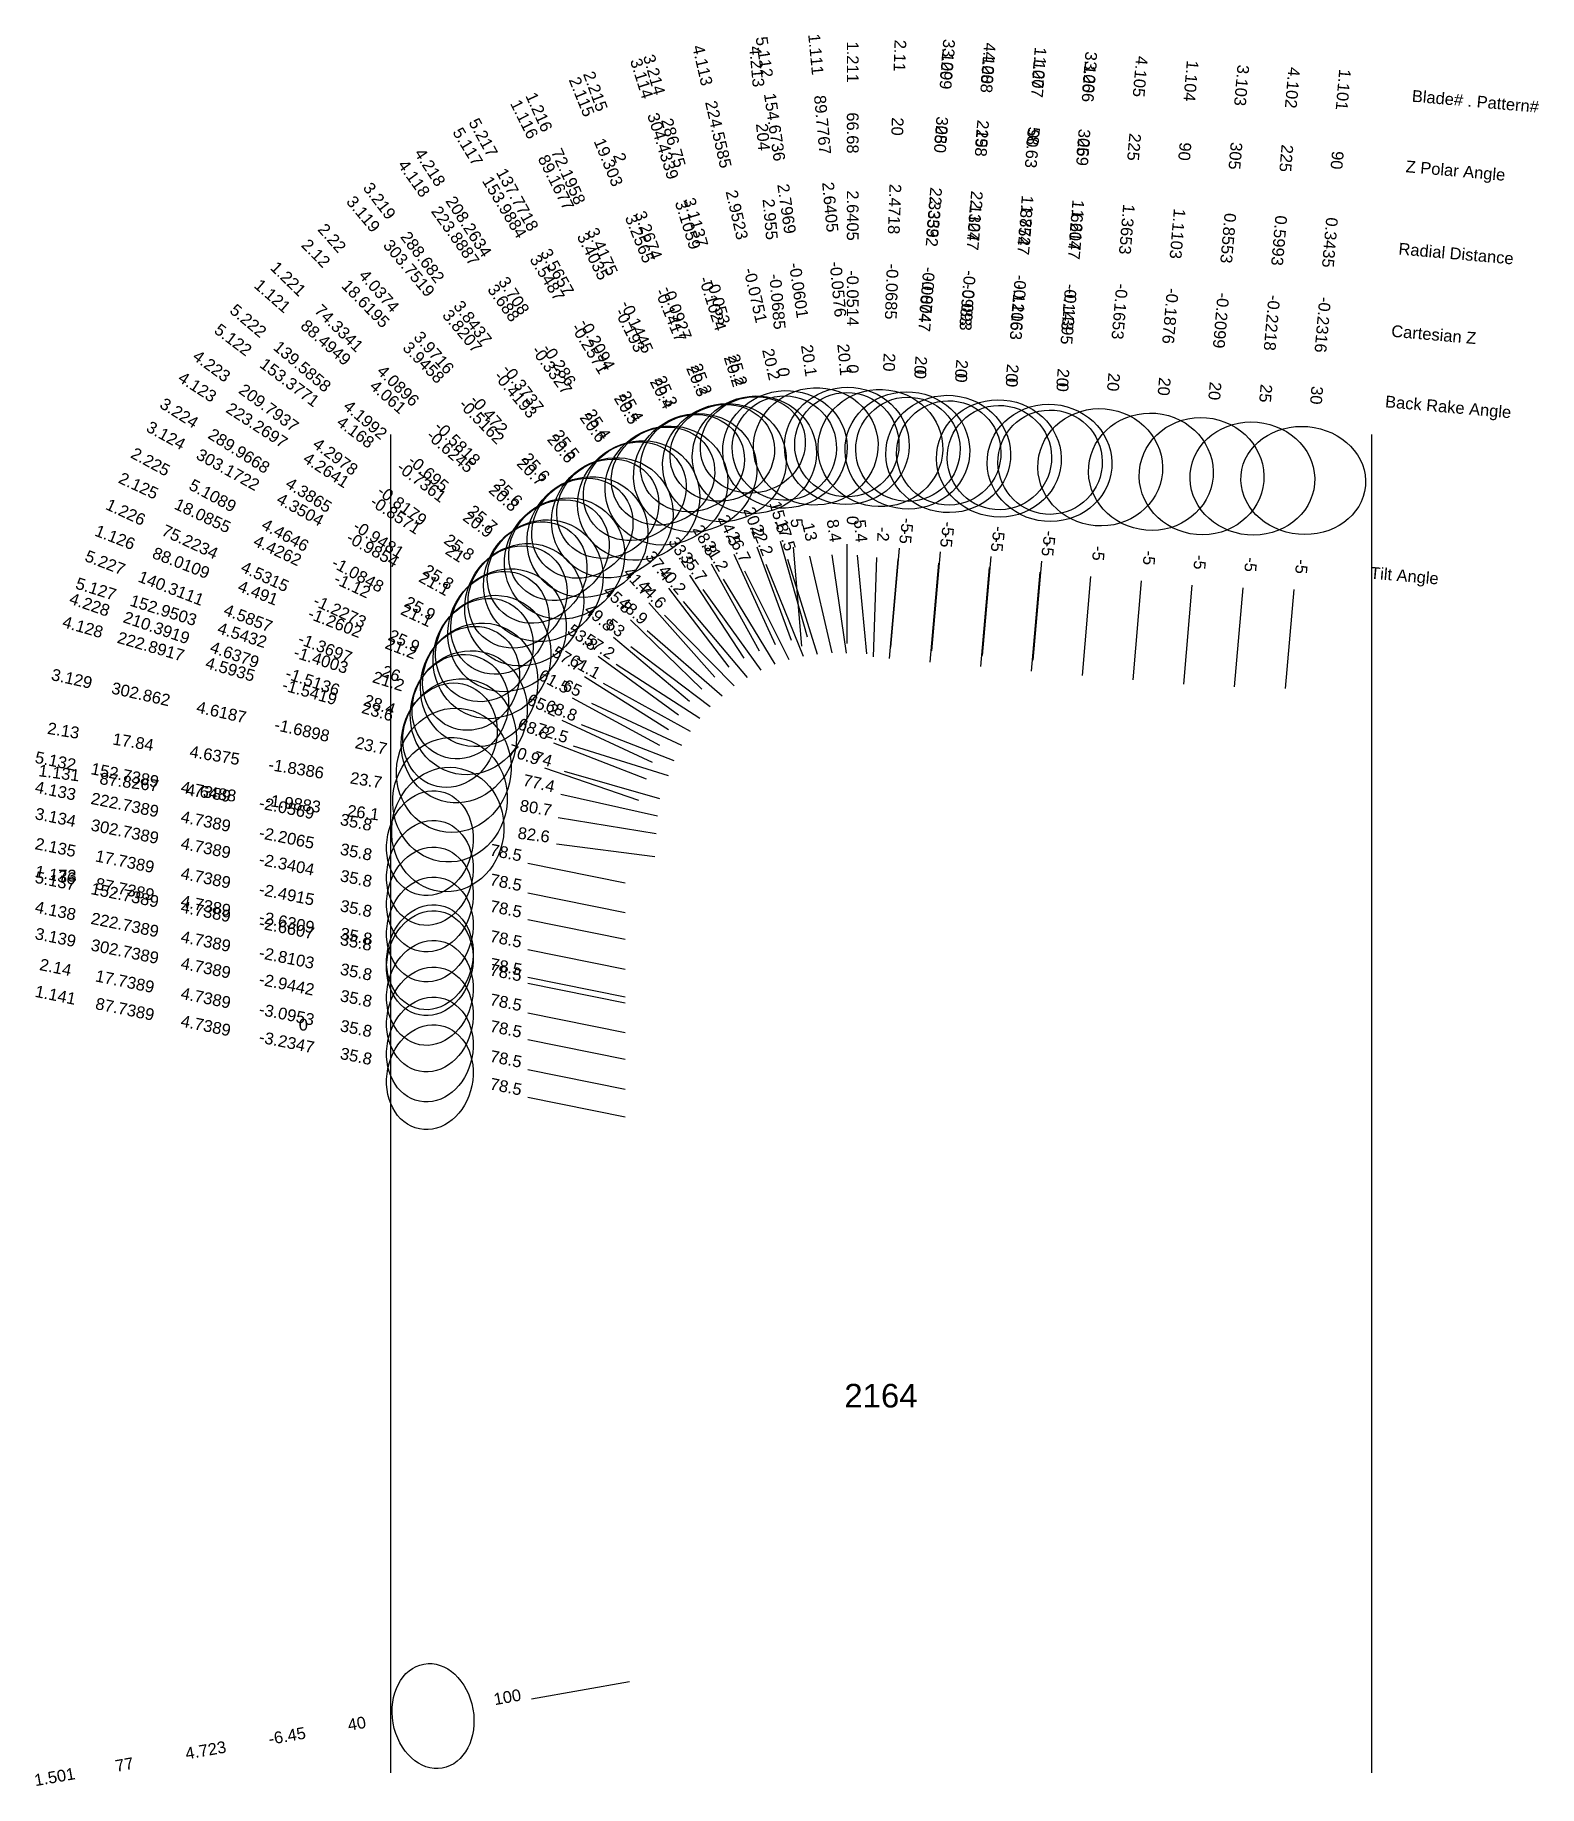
# Model space of a CAD drawing. Header units: inches. Extents: x 29.27 to 36.84, y 11.2 to 20.01.
import ezdxf
from ezdxf.enums import TextEntityAlignment as Align

# ---------------------------------------------------------------- set-up
doc = ezdxf.new("R2010")
doc.units = ezdxf.units.IN
doc.header["$MEASUREMENT"] = 0
for name, color, linetype, true_color in [('Blade_1', 30, 'Continuous', 0xff7f00), ('Blade_2', 7, 'Continuous', 0xcccc00), ('Blade_3', 7, 'Continuous', 0x00cc00), ('Blade_4', 7, 'Continuous', 0x00cccc), ('Blade_5', 7, 'Continuous', 0x0066cc)]:
    doc.layers.add(name, color=color, linetype=linetype, true_color=true_color)
doc.styles.get("Standard").update_dxf_attribs({"font": 'arial.ttf'})

msp = doc.modelspace()

# ---------------------------------------------------------------- linework, layer by layer
for p, q in [((31.0625, 18), (31.0625, 11.2636)), ((36, 18), (36, 11.2636))]:
    msp.add_line(p, q)
at = {"layer": 'Blade_1'}
for p, q in [((33.3595, 17.4486), (33.3595, 16.9486)), ((32.7911, 17.3972), (32.9983, 16.9422)), ((33.4111, 17.3933), (33.4579, 16.8955)), ((34.0837, 17.3856), (34.0402, 16.8875)), ((32.8439, 17.3141), (33.0682, 16.8673)), ((34.0765, 17.33), (34.033, 16.8319)), ((34.8416, 17.263), (34.7981, 16.7649)), ((35.6084, 17.219), (35.5649, 16.7209)), ((32.2714, 17.0672), (32.6299, 16.7187)), ((32.3545, 17.0129), (32.7313, 16.6842)), ((31.9255, 16.5613), (32.3793, 16.3514)), ((32.0231, 16.5403), (32.4893, 16.3594)), ((31.8981, 15.9404), (32.3939, 15.8758)), ((31.7545, 15.2687), (32.2445, 15.169)), ((31.7545, 14.6649), (32.2445, 14.5652)), ((31.7729, 11.6374), (32.2653, 11.7243))]:
    msp.add_line(p, q, dxfattribs=at)
for centre, major_axis, ratio in [((33.3595, 17.9424), (0.3126, 0.0294), 0.939208), ((33.3595, 17.9486), (0.2625, 0), 1), ((34.1246, 17.8794), (0.3128, -0.0274), 0.939693), ((34.1273, 17.8837), (0.2615, -0.0229), 1), ((32.5965, 17.807), (0.2806, 0.1409), 0.937363), ((32.5825, 17.8555), (0.2421, 0.1102), 0.904061), ((34.8897, 17.8124), (0.3128, -0.0274), 0.939693), ((35.6565, 17.7684), (0.3128, -0.0274), 0.866025), ((31.939, 17.3755), (0.2065, 0.2366), 0.934665), ((31.9104, 17.4182), (0.1854, 0.1907), 0.901459), ((31.509, 16.7398), (0.1136, 0.2927), 0.932346), ((31.4685, 16.7727), (0.1117, 0.2414), 0.899222), ((31.3512, 16.0117), (0.0406, 0.3114), 0.898294), ((31.2611, 15.3691), (0.053, 0.2607), 0.811496), ((31.2611, 14.7653), (0.053, 0.2607), 0.811496), ((31.277, 11.55), (-0.0462, 0.262), 0.766044)]:
    msp.add_ellipse(centre, major_axis=major_axis, ratio=ratio, dxfattribs=at)
at = {"layer": 'Blade_2'}
for p, q in [((32.9064, 17.4348), (33.079, 16.9655)), ((33.5089, 17.3803), (33.4915, 16.8806)), ((32.9515, 17.3475), (33.1401, 16.8845)), ((32.363, 17.1518), (32.6954, 16.7783)), ((32.4414, 17.091), (32.7924, 16.735)), ((31.9778, 16.6746), (32.417, 16.4357)), ((32.0736, 16.6469), (32.5268, 16.4356)), ((31.9067, 16.0723), (32.4002, 15.9915)), ((31.7545, 15.4081), (32.2445, 15.3084)), ((31.7545, 14.8043), (32.2445, 14.7046))]:
    msp.add_line(p, q, dxfattribs=at)
for centre, major_axis, ratio in [((32.7435, 17.8583), (0.2908, 0.1184), 0.937825), ((32.7326, 17.9073), (0.2496, 0.0918), 0.904507), ((33.5282, 17.9315), (0.3138, -0.011), 0.939693), ((32.0542, 17.4838), (0.2236, 0.2204), 0.935212), ((32.0284, 17.528), (0.1987, 0.1768), 0.901987), ((31.5738, 16.88), (0.1327, 0.2846), 0.932723), ((31.5354, 16.9152), (0.1271, 0.2337), 0.899586), ((31.3625, 16.1614), (0.0507, 0.3099), 0.91578), ((31.2611, 15.5085), (0.053, 0.2607), 0.811496), ((31.2611, 14.9047), (0.053, 0.2607), 0.811496)]:
    msp.add_ellipse(centre, major_axis=major_axis, ratio=ratio, dxfattribs=at)
at = {"layer": 'Blade_3'}
for p, q in [((33.0233, 17.4625), (33.1593, 16.9813)), ((33.0602, 17.3717), (33.2107, 16.8949)), ((33.616, 17.3702), (33.5724, 16.8721)), ((33.6232, 17.4272), (33.5797, 16.9291)), ((34.3387, 17.3625), (34.2952, 16.8644)), ((34.3315, 17.3076), (34.288, 16.8095)), ((32.4624, 17.2265), (32.7663, 16.8295)), ((35.0966, 17.2407), (35.0531, 16.7426)), ((32.5353, 17.1595), (32.858, 16.7776)), ((32.039, 16.7826), (32.4615, 16.5153)), ((32.1325, 16.7483), (32.5704, 16.5068)), ((31.9195, 16.1897), (32.4074, 16.0804)), ((31.7545, 15.5592), (32.2445, 15.4595)), ((31.7545, 14.9554), (32.2445, 14.8557))]:
    msp.add_line(p, q, dxfattribs=at)
for centre, major_axis, ratio in [((32.8941, 17.8976), (0.2994, 0.0946), 0.938246), ((32.8863, 17.947), (0.256, 0.0724), 0.904913), ((33.6641, 17.9196), (0.3128, -0.0274), 0.939693), ((33.6668, 17.9253), (0.2615, -0.0229), 1), ((34.3796, 17.857), (0.3128, -0.0274), 0.939693), ((34.3823, 17.8605), (0.2615, -0.0229), 1), ((35.1447, 17.7901), (0.3128, -0.0274), 0.939693), ((32.1793, 17.5807), (0.2398, 0.2027), 0.93577), ((32.1563, 17.6263), (0.2112, 0.1617), 0.902525), ((31.6496, 17.0146), (0.1516, 0.275), 0.933152), ((31.6135, 17.0519), (0.1422, 0.2248), 0.9), ((31.3813, 16.3102), (0.0686, 0.3064), 0.915895), ((31.2611, 15.6596), (0.053, 0.2607), 0.811496), ((31.2611, 15.0558), (0.053, 0.2607), 0.811496)]:
    msp.add_ellipse(centre, major_axis=major_axis, ratio=ratio, dxfattribs=at)
at = {"layer": 'Blade_4'}
for p, q in [((33.0886, 17.4334), (33.1321, 16.9353)), ((33.1714, 17.3874), (33.2835, 16.9002)), ((33.8287, 17.4089), (33.7852, 16.9108)), ((32.5674, 17.2926), (32.8409, 16.874)), ((33.8215, 17.3523), (33.7779, 16.8542)), ((34.5866, 17.2853), (34.5431, 16.7872)), ((32.6342, 17.2197), (32.9263, 16.8139)), ((35.3526, 17.2288), (35.3091, 16.7307)), ((32.1086, 16.8849), (32.5122, 16.5897)), ((32.1993, 16.8439), (32.6194, 16.5727)), ((31.838, 16.322), (32.3106, 16.1587)), ((31.9366, 16.3061), (32.4173, 16.1683)), ((31.7545, 15.6931), (32.2445, 15.5934)), ((31.7545, 15.0893), (32.2445, 14.9896))]:
    msp.add_line(p, q, dxfattribs=at)
for centre, major_axis, ratio in [((33.0477, 17.9249), (0.306, 0.0704), 0.93862), ((33.045, 17.9315), (0.2615, 0.0229), 1), ((33.8696, 17.9017), (0.3128, -0.0274), 0.939693), ((33.8723, 17.907), (0.2615, -0.0229), 1), ((34.6347, 17.8347), (0.3128, -0.0274), 0.939693), ((35.4007, 17.7782), (0.3128, -0.0274), 0.906308), ((32.312, 17.6673), (0.2548, 0.1834), 0.936321), ((32.292, 17.714), (0.2227, 0.1455), 0.903056), ((31.7359, 17.1429), (0.1703, 0.2638), 0.933624), ((31.7022, 17.1821), (0.157, 0.2147), 0.900455), ((31.4065, 16.4581), (0.0865, 0.3018), 0.916049), ((31.3621, 16.4864), (0.0869, 0.2514), 0.879492), ((31.2611, 15.7935), (0.053, 0.2607), 0.811496), ((31.2611, 15.1897), (0.053, 0.2607), 0.811496)]:
    msp.add_ellipse(centre, major_axis=major_axis, ratio=ratio, dxfattribs=at)
at = {"layer": 'Blade_5'}
for p, q in [((33.2834, 17.3943), (33.3562, 16.8996)), ((32.6772, 17.3496), (32.9184, 16.9116)), ((32.7372, 17.2713), (32.9964, 16.8438)), ((32.1854, 16.98), (32.5673, 16.6573)), ((32.2726, 16.9322), (32.672, 16.6314)), ((31.8838, 16.4483), (32.35, 16.2675)), ((31.9827, 16.4337), (32.4595, 16.2833)), ((31.7545, 15.8427), (32.2445, 15.743)), ((31.7545, 15.2389), (32.2445, 15.1392))]:
    msp.add_line(p, q, dxfattribs=at)
for centre, major_axis, ratio in [((33.2031, 17.9399), (0.3107, 0.0457), 0.938942), ((32.4513, 17.7429), (0.2685, 0.1628), 0.936855), ((32.4343, 17.7906), (0.233, 0.1283), 0.903571), ((31.832, 17.2639), (0.1889, 0.2508), 0.934129), ((31.8008, 17.305), (0.1717, 0.2032), 0.900942), ((31.4568, 16.5997), (0.0945, 0.2994), 0.932034), ((31.4143, 16.6303), (0.0962, 0.248), 0.898921), ((31.2611, 15.9431), (0.053, 0.2607), 0.811496), ((31.2611, 15.3393), (0.053, 0.2607), 0.811496)]:
    msp.add_ellipse(centre, major_axis=major_axis, ratio=ratio, dxfattribs=at)

# ---------------------------------------------------------------- texts
for s, height, p in [('Blade# . Pattern#', 0.059375, (36.2038, 19.7046)), ('Z Polar Angle', 0.059375, (36.1728, 19.3497)), ('Radial Distance', 0.059375, (36.1366, 18.9356)), ('Cartesian Z', 0.059375, (36.1003, 18.5216)), ('Back Rake Angle', 0.059375, (36.0693, 18.1667)), ('Tilt Angle', 0.05937, (35.9938, 17.3045))]:
    msp.add_text(s, height=height, rotation=355).set_placement(p, align=Align.MIDDLE_LEFT)
msp.add_text('2164', height=0.11875).set_placement((33.5312, 13.1625), align=Align.MIDDLE_CENTER)
at = {"layer": 'Blade_1'}
for s, height, rotation, p in [('1.111', 0.05937, 275.36881, (33.1746, 19.9102)), ('1.211', 0.05937, 270, (33.3595, 19.8736)), ('1.107', 0.05937, 265, (34.2969, 19.8484)), ('1.207', 0.05937, 265, (34.2951, 19.8014)), ('1.104', 0.05937, 265, (35.062, 19.7814)), ('1.101', 0.05937, 265, (35.8288, 19.7374)), ('1.116', 0.05937, 296.65566, (31.7098, 19.5734)), ('1.216', 0.05937, 294.4777, (31.7835, 19.6106)), ('89.7767', 0.05937, 275.36881, (33.2079, 19.5555)), ('66.68', 0.05937, 270, (33.3595, 19.5174)), ('58.63', 0.05937, 265, (34.264, 19.4465)), ('90', 0.05937, 265, (34.2658, 19.4935)), ('89.1677', 0.05937, 296.65566, (31.8696, 19.255)), ('72.1958', 0.05937, 294.4777, (31.9311, 19.2864)), ('90', 0.05937, 265, (35.0309, 19.4265)), ('90', 0.05937, 265, (35.7977, 19.3825)), ('2.6405', 0.05937, 275.36881, (33.2468, 19.1417)), ('2.6405', 0.05937, 270, (33.3595, 19.1017)), ('1.8727', 0.05937, 265, (34.2278, 19.0325)), ('1.8754', 0.05937, 265, (34.2296, 19.0794)), ('1.1103', 0.05937, 265, (34.9947, 19.0124)), ('3.4175', 0.05937, 294.4777, (32.1033, 18.9081)), ('0.3435', 0.05937, 265, (35.7615, 18.9684)), ('3.4035', 0.05937, 296.65566, (32.0561, 18.8836)), ('1.221', 0.05937, 315.80685, (30.5277, 18.7625)), ('-0.0576', 0.05937, 275.36881, (33.2857, 18.7279)), ('1.121', 0.05937, 318.89155, (30.4498, 18.675)), ('-0.0514', 0.05937, 270, (33.3595, 18.6861)), ('-0.1206', 0.05937, 265, (34.1934, 18.6654)), ('-0.1163', 0.05937, 265, (34.1916, 18.6184)), ('-0.1876', 0.05937, 265, (34.9585, 18.5984)), ('-0.2316', 0.05937, 265, (35.7253, 18.5544)), ('74.3341', 0.05937, 315.80685, (30.7831, 18.5142)), ('-0.193', 0.05937, 296.65566, (32.2425, 18.5121)), ('-0.1445', 0.05937, 294.4777, (32.2755, 18.5299)), ('88.4949', 0.05937, 318.89155, (30.7182, 18.4408)), ('20.1', 0.05937, 275.36881, (33.319, 18.3733)), ('4.0896', 0.05937, 315.80685, (31.0811, 18.2245)), ('0', 0.0594, 270, (33.3595, 18.3299)), ('20', 0.05937, 265, (34.1623, 18.3105)), ('4.061', 0.05937, 318.89155, (31.0313, 18.1675)), ('20.4', 0.05937, 296.65566, (32.4023, 18.1938)), ('25.3', 0.05937, 294.4777, (32.4231, 18.2056)), ('0', 0.0594, 265, (34.1605, 18.2635)), ('20', 0.05937, 265, (34.9274, 18.2435)), ('30', 0.05937, 265, (35.6942, 18.1995)), ('-0.6245', 0.05937, 318.89155, (31.3445, 17.8943)), ('-0.5818', 0.05937, 315.80685, (31.3791, 17.9347)), ('20.8', 0.05937, 318.89155, (31.6129, 17.66)), ('25.6', 0.05937, 315.80685, (31.6345, 17.6864)), ('1.226', 0.05937, 335.17494, (29.7182, 17.5824)), ('1.126', 0.05937, 338.79231, (29.6663, 17.4548)), ('75.2234', 0.05937, 335.17494, (30.0416, 17.4328)), ('24.5', 0.05937, 294.4777, (32.7419, 17.5053)), ('0', 0.0594, 270, (33.3595, 17.5674)), ('5.4', 0.05937, 275.36881, (33.4, 17.5115)), ('26.7', 0.05937, 296.65566, (32.7906, 17.4202)), ('-5', 0.05937, 265, (34.0869, 17.4483)), ('-5', 0.05937, 265, (34.0941, 17.5039)), ('88.0109', 0.05937, 338.79231, (29.9985, 17.3259)), ('-5', 0.05937, 265, (34.852, 17.3813)), ('-5', 0.05937, 265, (35.6188, 17.3373)), ('4.5315', 0.05937, 335.17494, (30.4188, 17.2583)), ('4.491', 0.05937, 338.79231, (30.3859, 17.1756)), ('45.8', 0.05937, 315.80685, (32.1863, 17.15)), ('-1.2602', 0.05937, 338.79231, (30.7734, 17.0252)), ('-1.2273', 0.05937, 335.17494, (30.796, 17.0838)), ('48.9', 0.05937, 318.89155, (32.2651, 17.091)), ('25.9', 0.05937, 335.17494, (31.1193, 16.9343)), ('21.2', 0.05937, 338.79231, (31.1055, 16.8963)), ('65.2', 0.05937, 335.17494, (31.8177, 16.6112)), ('68.8', 0.05937, 338.79231, (31.9124, 16.5832)), ('1.131', 0.05937, 352.57683, (29.3913, 16.2671)), ('87.8267', 0.05937, 352.57683, (29.7445, 16.221)), ('4.6488', 0.05937, 352.57683, (30.1567, 16.1673)), ('-1.9883', 0.05937, 352.57683, (30.5688, 16.1136)), ('26.1', 0.05937, 352.57683, (30.9221, 16.0676)), ('82.6', 0.05937, 352.57683, (31.7803, 15.9558)), ('1.136', 0.05937, 348.49878, (29.3713, 15.7536)), ('87.7389', 0.05937, 348.49878, (29.7204, 15.6826)), ('4.7389', 0.05937, 348.49878, (30.1277, 15.5997)), ('-2.6309', 0.05937, 348.49878, (30.535, 15.5168)), ('35.8', 0.05937, 348.49878, (30.8841, 15.4458)), ('78.5', 0.05937, 348.49878, (31.6381, 15.2924)), ('1.141', 0.05937, 348.49878, (29.3713, 15.1498)), ('87.7389', 0.05937, 348.49878, (29.7204, 15.0788)), ('4.7389', 0.05937, 348.49878, (30.1277, 14.9959)), ('-3.2347', 0.05937, 348.49878, (30.535, 14.913)), ('35.8', 0.05937, 348.49878, (30.8841, 14.842)), ('78.5', 0.05937, 348.49878, (31.6381, 14.6886)), ('100', 0.05937, 10, (31.6559, 11.6168)), ('40', 0.05937, 10, (30.8981, 11.4832)), ('-6.45', 0.05937, 10, (30.5473, 11.4213)), ('4.723', 0.05937, 10, (30.1379, 11.3492)), ('1.501', 0.05937, 10, (29.3778, 11.2151)), ('77', 0.05937, 10, (29.7286, 11.277))]:
    msp.add_text(s, height=height, rotation=rotation, dxfattribs=at).set_placement(p, align=Align.CENTER)
for s, height, p in [('73', 0.05937, (29.4367, 15.75)), ('0', 0.0594, (30.6242, 15))]:
    msp.add_text(s, height=height, dxfattribs=at).set_placement(p, align=Align.CENTER)
at = {"layer": 'Blade_2'}
for s, height, rotation, p in [('2.11', 0.05937, 268, (33.5972, 19.9068)), ('2.215', 0.05937, 290.19641, (32.0668, 19.7172)), ('2.115', 0.05937, 292.15853, (31.998, 19.6888)), ('20', 0.05937, 268, (33.5847, 19.5508)), ('19.303', 0.05937, 292.15853, (32.1324, 19.3589)), ('2', 0.0594, 290.19641, (32.1897, 19.3829)), ('2.4718', 0.05937, 268, (33.5702, 19.1354)), ('3.2674', 0.05937, 290.19641, (32.3332, 18.9928)), ('2.22', 0.05937, 311.65587, (30.7466, 18.9689)), ('3.2565', 0.05937, 292.15853, (32.2891, 18.974)), ('2.12', 0.05937, 314.58925, (30.6666, 18.8914)), ('18.6195', 0.05937, 314.58925, (30.9167, 18.6377)), ('4.0374', 0.05937, 311.65587, (30.9834, 18.7027)), ('-0.0685', 0.05937, 268, (33.5557, 18.72)), ('-0.1417', 0.05937, 292.15853, (32.4459, 18.589)), ('-0.0927', 0.05937, 290.19641, (32.4767, 18.6028)), ('3.9716', 0.05937, 311.65587, (31.2596, 18.3922)), ('3.9458', 0.05937, 314.58925, (31.2085, 18.3417)), ('20.3', 0.05937, 292.15853, (32.5803, 18.2591)), ('25.2', 0.05937, 290.19641, (32.5997, 18.2684)), ('20', 0.05937, 268, (33.5433, 18.364)), ('-0.5162', 0.05937, 314.58925, (31.5003, 18.0457)), ('-0.472', 0.05937, 311.65587, (31.5359, 18.0817)), ('2.225', 0.05937, 331.46133, (29.8413, 17.8365)), ('25.6', 0.05937, 311.65587, (31.7726, 17.8155)), ('2.125', 0.05937, 335.00175, (29.7824, 17.7152)), ('20.7', 0.05937, 314.58925, (31.7504, 17.792)), ('5.1089', 0.05937, 331.46133, (30.1542, 17.6663)), ('18.0855', 0.05937, 335.00175, (30.1053, 17.5647)), ('20.2', 0.05937, 290.19641, (32.8654, 17.5462)), ('4.4646', 0.05937, 331.46133, (30.5194, 17.4677)), ('22.2', 0.05937, 292.15853, (32.9067, 17.4575)), ('4.4262', 0.05937, 335.00175, (30.482, 17.3891)), ('-2', 0.05937, 268, (33.5131, 17.499)), ('-1.0848', 0.05937, 331.46133, (30.8845, 17.2692)), ('-1.12', 0.05937, 335.00175, (30.8587, 17.2134)), ('41.7', 0.05937, 311.65587, (32.2841, 17.2406)), ('44.6', 0.05937, 314.58925, (32.358, 17.1756)), ('21.1', 0.05937, 335.00175, (31.1816, 17.0629)), ('25.9', 0.05937, 331.46133, (31.1974, 17.099)), ('61.5', 0.05937, 331.46133, (31.8735, 16.7313)), ('65', 0.05937, 335.00175, (31.966, 16.6971)), ('2.13', 0.05937, 350.70363, (29.4119, 16.4807)), ('17.84', 0.05937, 350.70363, (29.7635, 16.4231)), ('4.6375', 0.05937, 350.70363, (30.1737, 16.356)), ('-1.8386', 0.05937, 350.70363, (30.5838, 16.2889)), ('23.7', 0.05937, 350.70363, (30.9354, 16.2313)), ('80.7', 0.05937, 350.70363, (31.7896, 16.0915)), ('2.135', 0.05937, 348.49878, (29.3713, 15.893)), ('17.7389', 0.05937, 348.49878, (29.7204, 15.822)), ('4.7389', 0.05937, 348.49878, (30.1277, 15.7391)), ('-2.4915', 0.05937, 348.49878, (30.535, 15.6562)), ('35.8', 0.05937, 348.49878, (30.8841, 15.5852)), ('78.5', 0.05937, 348.49878, (31.6381, 15.4318)), ('2.14', 0.05937, 348.49878, (29.3713, 15.2892)), ('17.7389', 0.05937, 348.49878, (29.7204, 15.2182)), ('4.7389', 0.05937, 348.49878, (30.1277, 15.1353)), ('-3.0953', 0.05937, 348.49878, (30.535, 15.0524)), ('35.8', 0.05937, 348.49878, (30.8841, 14.9814)), ('78.5', 0.05937, 348.49878, (31.6381, 14.828))]:
    msp.add_text(s, height=height, rotation=rotation, dxfattribs=at).set_placement(p, align=Align.CENTER)
at = {"layer": 'Blade_3'}
for s, height, rotation, p in [('3.209', 0.05937, 265, (33.8346, 19.843)), ('3.109', 0.05937, 265, (33.8364, 19.8886)), ('3.106', 0.05937, 265, (34.5519, 19.826)), ('3.114', 0.05937, 287.52466, (32.2989, 19.7824)), ('3.214', 0.05937, 285.78767, (32.3616, 19.8027)), ('3.206', 0.05937, 265, (34.5501, 19.7782)), ('3.103', 0.05937, 265, (35.317, 19.7591)), ('304.4339', 0.05937, 287.52466, (32.4062, 19.4426)), ('286.75', 0.05937, 285.78767, (32.4585, 19.4599)), ('305', 0.05937, 265, (33.8053, 19.5337)), ('280', 0.05937, 265, (33.8035, 19.4881)), ('269', 0.05937, 265, (34.519, 19.4233)), ('305', 0.05937, 265, (34.5208, 19.4711)), ('305', 0.05937, 265, (35.2859, 19.4042)), ('3.219', 0.05937, 307.43667, (30.984, 19.1576)), ('2.3359', 0.05937, 265, (33.7691, 19.1196)), ('3.119', 0.05937, 310.20195, (30.9035, 19.0903)), ('3.1059', 0.05937, 287.52466, (32.5314, 19.0463)), ('3.1137', 0.05937, 285.78767, (32.5716, 19.06)), ('2.3332', 0.05937, 265, (33.7673, 19.074)), ('1.6177', 0.05937, 265, (34.4828, 19.0093)), ('1.6204', 0.05937, 265, (34.4846, 19.057)), ('0.8553', 0.05937, 265, (35.2497, 18.9901)), ('303.7519', 0.05937, 310.20195, (31.1334, 18.8182)), ('288.682', 0.05937, 307.43667, (31.2006, 18.8747)), ('-0.1024', 0.05937, 287.52466, (32.6565, 18.65)), ('-0.053', 0.05937, 285.78767, (32.6847, 18.66)), ('-0.0747', 0.05937, 265, (33.7311, 18.66)), ('-0.0804', 0.05937, 265, (33.7329, 18.7056)), ('-0.1395', 0.05937, 265, (34.4466, 18.5952)), ('-0.143', 0.05937, 265, (34.4484, 18.643)), ('-0.2099', 0.05937, 265, (35.2135, 18.5761)), ('3.8207', 0.05937, 310.20195, (31.4017, 18.5008)), ('3.8437', 0.05937, 307.43667, (31.4532, 18.5447)), ('-0.3737', 0.05937, 307.43667, (31.7059, 18.2147)), ('20.2', 0.05937, 287.52466, (32.7638, 18.3103)), ('25.2', 0.05937, 285.78767, (32.7816, 18.3172)), ('20', 0.05937, 265, (33.7018, 18.3507)), ('20', 0.05937, 265, (34.4173, 18.2881)), ('-0.4193', 0.05937, 310.20195, (31.67, 18.1833)), ('0', 0.0594, 265, (33.7, 18.3051)), ('0', 0.0594, 265, (34.4155, 18.2403)), ('20', 0.05937, 265, (35.1824, 18.2212)), ('3.224', 0.05937, 327.67604, (29.9838, 18.083)), ('3.124', 0.05937, 331.12496, (29.9188, 17.9691)), ('289.9668', 0.05937, 327.67604, (30.2849, 17.8925)), ('20.6', 0.05937, 310.20195, (31.9, 17.9112)), ('25.5', 0.05937, 307.43667, (31.9224, 17.9318)), ('303.1722', 0.05937, 331.12496, (30.2308, 17.797)), ('4.3865', 0.05937, 327.67604, (30.6361, 17.6703)), ('4.3504', 0.05937, 331.12496, (30.5947, 17.5963)), ('15.8', 0.05937, 285.78767, (32.991, 17.5767)), ('-0.9481', 0.05937, 327.67604, (30.9873, 17.4481)), ('17.5', 0.05937, 287.52466, (33.0244, 17.4849)), ('-5', 0.05937, 265, (33.6336, 17.5455)), ('-0.9854', 0.05937, 331.12496, (30.9587, 17.3956)), ('-5', 0.05937, 265, (33.6264, 17.4885)), ('-5', 0.05937, 265, (34.3419, 17.4259)), ('-5', 0.05937, 265, (34.3491, 17.4807)), ('37.4', 0.05937, 307.43667, (32.3902, 17.3208)), ('-5', 0.05937, 265, (35.107, 17.359)), ('21.1', 0.05937, 331.12496, (31.2706, 17.2236)), ('25.8', 0.05937, 327.67604, (31.2884, 17.2576)), ('40.2', 0.05937, 310.20195, (32.4586, 17.2502)), ('57.7', 0.05937, 327.67604, (31.9386, 16.8461)), ('61.1', 0.05937, 331.12496, (32.0285, 16.8056)), ('3.129', 0.05937, 347.37499, (29.4526, 16.7422)), ('302.862', 0.05937, 347.37499, (29.8002, 16.6643)), ('4.6187', 0.05937, 347.37499, (30.2058, 16.5735)), ('-1.6898', 0.05937, 347.37499, (30.6114, 16.4826)), ('23.7', 0.05937, 347.37499, (30.959, 16.4048)), ('77.4', 0.05937, 347.37499, (31.8036, 16.2156)), ('3.134', 0.05937, 348.49878, (29.3713, 16.0441)), ('302.7389', 0.05937, 348.49878, (29.7204, 15.9731)), ('4.7389', 0.05937, 348.49878, (30.1277, 15.8902)), ('-2.3404', 0.05937, 348.49878, (30.535, 15.8073)), ('35.8', 0.05937, 348.49878, (30.8841, 15.7363)), ('78.5', 0.05937, 348.49878, (31.6381, 15.5829)), ('3.139', 0.05937, 348.49878, (29.3713, 15.4403)), ('302.7389', 0.05937, 348.49878, (29.7204, 15.3693)), ('4.7389', 0.05937, 348.49878, (30.1277, 15.2864)), ('-2.9442', 0.05937, 348.49878, (30.535, 15.2035)), ('35.8', 0.05937, 348.49878, (30.8841, 15.1325)), ('78.5', 0.05937, 348.49878, (31.6381, 14.9791))]:
    msp.add_text(s, height=height, rotation=rotation, dxfattribs=at).set_placement(p, align=Align.CENTER)
at = {"layer": 'Blade_4'}
for s, height, rotation, p in [('4.113', 0.05937, 282.95843, (32.6045, 19.8511)), ('4.213', 0.05937, 275, (32.8772, 19.8492)), ('4.208', 0.05937, 265, (34.0401, 19.8246)), ('4.108', 0.05937, 265, (34.0419, 19.8707)), ('4.105', 0.05937, 265, (34.807, 19.8037)), ('4.102', 0.05937, 265, (35.573, 19.7472)), ('224.5585', 0.05937, 282.95843, (32.6844, 19.5039)), ('225', 0.05937, 265, (34.0108, 19.5158)), ('204', 0.05937, 275, (32.9083, 19.4943)), ('198', 0.05937, 265, (34.009, 19.4697)), ('225', 0.05937, 265, (34.7759, 19.4488)), ('4.218', 0.05937, 303.16385, (31.237, 19.3284)), ('225', 0.05937, 265, (35.5419, 19.3923)), ('4.118', 0.05937, 305.7467, (31.1573, 19.2714)), ('2.9523', 0.05937, 282.95843, (32.7776, 19.0988)), ('2.1304', 0.05937, 265, (33.9746, 19.1017)), ('223.8887', 0.05937, 305.7467, (31.3654, 18.9823)), ('208.2634', 0.05937, 303.16385, (31.4319, 19.0302)), ('2.955', 0.05937, 275, (32.9445, 19.0803)), ('2.1277', 0.05937, 265, (33.9728, 19.0557)), ('1.3653', 0.05937, 265, (34.7397, 19.0347)), ('0.5993', 0.05937, 265, (35.5057, 18.9782)), ('3.708', 0.05937, 303.16385, (31.6592, 18.6823)), ('-0.0751', 0.05937, 282.95843, (32.8708, 18.6938)), ('-0.0685', 0.05937, 275, (32.9807, 18.6662)), ('-0.0983', 0.05937, 265, (33.9384, 18.6877)), ('3.688', 0.05937, 305.7467, (31.6082, 18.645)), ('-0.093', 0.05937, 265, (33.9366, 18.6417)), ('-0.1653', 0.05937, 265, (34.7035, 18.6207)), ('-0.2218', 0.05937, 265, (35.4695, 18.5642)), ('-0.3327', 0.05937, 305.7467, (31.8511, 18.3077)), ('-0.286', 0.05937, 303.16385, (31.8866, 18.3343)), ('20.2', 0.05937, 282.95843, (32.9506, 18.3466)), ('4.223', 0.05937, 323.82143, (30.1455, 18.3205)), ('0', 0.0594, 275, (33.0117, 18.3113)), ('20', 0.05937, 265, (33.9073, 18.3328)), ('4.123', 0.05937, 327.1642, (30.0752, 18.2146)), ('209.7937', 0.05937, 323.82143, (30.4331, 18.1102)), ('0', 0.0594, 265, (33.9055, 18.2868)), ('20', 0.05937, 265, (34.6724, 18.2658)), ('25', 0.05937, 265, (35.4384, 18.2093)), ('223.2697', 0.05937, 327.1642, (30.3745, 18.0215)), ('20.6', 0.05937, 305.7467, (32.0592, 18.0185)), ('25.4', 0.05937, 303.16385, (32.0815, 18.0361)), ('4.2641', 0.05937, 327.1642, (30.7237, 17.7961)), ('4.2978', 0.05937, 323.82143, (30.7686, 17.8649)), ('-0.8179', 0.05937, 323.82143, (31.104, 17.6195)), ('-0.8571', 0.05937, 327.1642, (31.0729, 17.5707)), ('5', 0.0594, 275, (33.0782, 17.5517)), ('13', 0.05937, 282.95843, (33.1447, 17.5032)), ('-5', 0.05937, 265, (33.8391, 17.5272)), ('25.8', 0.05937, 323.82143, (31.3916, 17.4092)), ('33.2', 0.05937, 303.16385, (32.5024, 17.392)), ('-5', 0.05937, 265, (33.8319, 17.4706)), ('21', 0.05937, 327.1642, (31.3723, 17.3775)), ('35.7', 0.05937, 305.7467, (32.5648, 17.3161)), ('-5', 0.05937, 265, (34.597, 17.4036)), ('-5', 0.05937, 265, (35.363, 17.3471)), ('4.228', 0.05937, 340.94283, (29.5393, 17.1161)), ('210.3919', 0.05937, 340.94283, (29.876, 16.9998)), ('4.128', 0.05937, 344.00171, (29.5066, 17.0028)), ('53.8', 0.05937, 323.82143, (32.0127, 16.955)), ('222.8917', 0.05937, 344.00171, (29.849, 16.9047)), ('4.6379', 0.05937, 340.94283, (30.2689, 16.8641)), ('57.2', 0.05937, 327.1642, (32.0995, 16.9082)), ('4.5935', 0.05937, 344.00171, (30.2485, 16.7901)), ('-1.5419', 0.05937, 344.00171, (30.6481, 16.6756)), ('-1.5136', 0.05937, 340.94283, (30.6617, 16.7283)), ('28.4', 0.05937, 340.94283, (30.9984, 16.612)), ('23.6', 0.05937, 344.00171, (30.9905, 16.5774)), ('70.9', 0.05937, 340.94283, (31.7258, 16.3608)), ('74', 0.05937, 344.00171, (31.8225, 16.3388)), ('4.133', 0.05937, 348.49878, (29.3713, 16.178)), ('222.7389', 0.05937, 348.49878, (29.7204, 16.107)), ('4.7389', 0.05937, 348.49878, (30.1277, 16.0241)), ('-2.2065', 0.05937, 348.49878, (30.535, 15.9412)), ('35.8', 0.05937, 348.49878, (30.8841, 15.8702)), ('78.5', 0.05937, 348.49878, (31.6381, 15.7168)), ('4.138', 0.05937, 348.49878, (29.3713, 15.5742)), ('222.7389', 0.05937, 348.49878, (29.7204, 15.5032)), ('4.7389', 0.05937, 348.49878, (30.1277, 15.4203)), ('-2.8103', 0.05937, 348.49878, (30.535, 15.3374)), ('35.8', 0.05937, 348.49878, (30.8841, 15.2664)), ('78.5', 0.05937, 348.49878, (31.6381, 15.113))]:
    msp.add_text(s, height=height, rotation=rotation, dxfattribs=at).set_placement(p, align=Align.CENTER)
at = {"layer": 'Blade_5'}
for s, rotation, p in [('5.112', 278.37053, (32.9154, 19.8953)), ('154.6736', 278.37053, (32.9672, 19.5429)), ('5.217', 298.84222, (31.504, 19.4799)), ('5.117', 301.22896, (31.4266, 19.433)), ('137.7718', 298.84222, (31.6758, 19.1678)), ('153.9884', 301.22896, (31.6113, 19.1284)), ('2.7969', 278.37053, (33.0277, 19.1317)), ('3.5487', 301.22896, (31.8267, 18.773)), ('3.5657', 298.84222, (31.8763, 18.8038)), ('-0.0601', 278.37053, (33.0882, 18.7205)), ('5.222', 319.80096, (30.3278, 18.5497)), ('5.122', 323.02303, (30.253, 18.4528)), ('-0.2571', 301.22896, (32.0422, 18.4176)), ('-0.2094', 298.84222, (32.0768, 18.4397)), ('139.5858', 319.80096, (30.5999, 18.3198)), ('20.1', 278.37053, (33.1401, 18.368)), ('153.3771', 323.02303, (30.5376, 18.2385)), ('4.1992', 319.80096, (30.9174, 18.0515)), ('20.5', 301.22896, (32.2269, 18.1129)), ('25.4', 298.84222, (32.2487, 18.1276)), ('4.168', 323.02303, (30.8696, 17.9885)), ('-0.7361', 323.02303, (31.2017, 17.7385)), ('-0.695', 319.80096, (31.2348, 17.7832)), ('25.7', 319.80096, (31.5069, 17.5533)), ('20.9', 323.02303, (31.4863, 17.5242)), ('28.8', 298.84222, (32.6199, 17.4536)), ('8.4', 278.37053, (33.2661, 17.5118)), ('31.2', 301.22896, (32.6757, 17.3729)), ('5.227', 338.80723, (29.6163, 17.3274)), ('5.127', 342.4857, (29.5719, 17.1945)), ('140.3111', 338.80723, (29.9484, 17.1987)), ('152.9503', 342.4857, (29.9116, 17.0873)), ('4.5857', 338.80723, (30.3359, 17.0484)), ('49.8', 319.80096, (32.0947, 17.0566)), ('4.5432', 342.4857, (30.308, 16.9622)), ('53', 323.02303, (32.1777, 17.0036)), ('-1.4003', 342.4857, (30.7044, 16.8371)), ('-1.3697', 338.80723, (30.7235, 16.8981)), ('26', 338.80723, (31.0556, 16.7694)), ('21.2', 342.4857, (31.0441, 16.7299)), ('68.8', 338.80723, (31.7731, 16.4912)), ('72.5', 342.4857, (31.8695, 16.4695)), ('5.132', 348.49878, (29.3713, 16.3276)), ('152.7389', 348.49878, (29.7204, 16.2566)), ('4.7389', 348.49878, (30.1277, 16.1737)), ('-2.0569', 348.49878, (30.535, 16.0908)), ('35.8', 348.49878, (30.8841, 16.0198)), ('78.5', 348.49878, (31.6381, 15.8664)), ('5.137', 348.49878, (29.3713, 15.7238)), ('152.7389', 348.49878, (29.7204, 15.6528)), ('4.7389', 348.49878, (30.1277, 15.5699)), ('-2.6607', 348.49878, (30.535, 15.487)), ('35.8', 348.49878, (30.8841, 15.416)), ('78.5', 348.49878, (31.6381, 15.2626))]:
    msp.add_text(s, height=0.05937, rotation=rotation, dxfattribs=at).set_placement(p, align=Align.CENTER)

doc.saveas('drawing.dxf')
